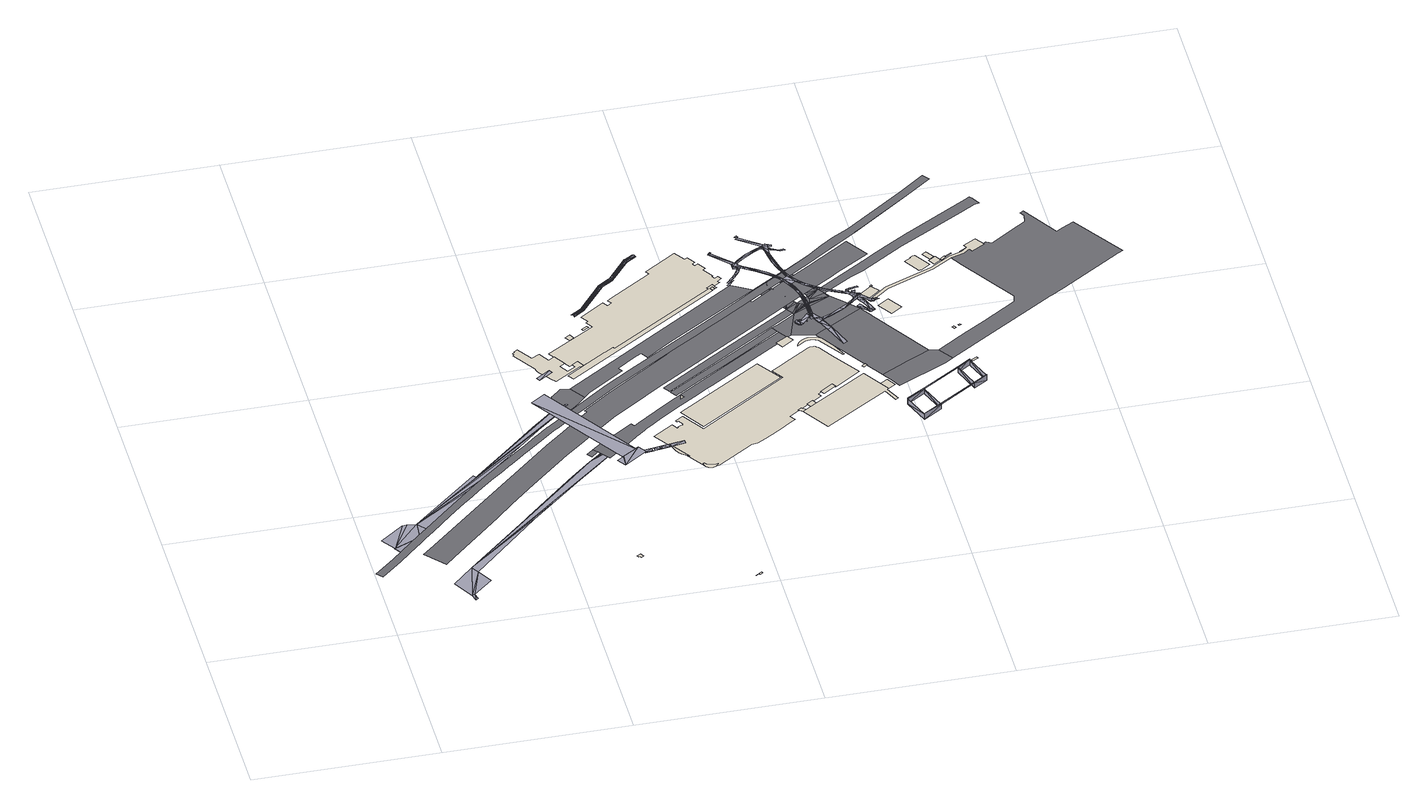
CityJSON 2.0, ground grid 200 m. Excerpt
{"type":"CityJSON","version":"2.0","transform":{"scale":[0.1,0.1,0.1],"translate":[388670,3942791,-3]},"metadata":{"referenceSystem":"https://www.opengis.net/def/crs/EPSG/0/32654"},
"CityObjects":{
"building1":{"type":"Building","geometry":[{"type":"MultiSurface","lod":"2","boundaries":[[[0,1,2,3,4,5]]]}]},
"bridge1":{"type":"Bridge","geometry":[{"type":"MultiSurface","lod":"2","boundaries":[[[6,7,8]],[[9,10,11]],[[9,11,12]],[[13,8,9]],[[13,6,8]],[[13,9,14]],[[9,12,14]],[[13,15,6]],[[16,13,14]],[[17,18,19]],[[20,21,18]],[[20,22,21]],[[17,23,18]],[[23,20,18]],[[14,24,25]],[[26,27,14]],[[27,16,14]],[[26,14,28]],[[23,29,20]],[[14,30,28]],[[14,31,30]],[[17,32,23]],[[17,33,32]],[[17,34,33]],[[17,35,36]],[[35,37,38]],[[17,36,39]],[[17,39,34]],[[35,38,36]],[[38,40,36]],[[39,41,34]],[[14,25,42]],[[14,42,31]],[[25,43,44]],[[25,44,45]],[[25,45,42]],[[44,46,45]],[[45,47,42]],[[45,48,47]],[[36,49,50]],[[36,51,39]],[[36,50,52]],[[36,53,51]],[[36,52,53]],[[50,54,52]],[[52,55,53]],[[52,56,55]]]}]},
"bridge2":{"type":"Bridge","geometry":[{"type":"MultiSurface","lod":"2","boundaries":[[[57,58,59]],[[60,57,59]],[[61,62,63]],[[61,64,62]],[[61,65,64]],[[61,66,65]],[[66,67,68]],[[66,68,65]],[[61,69,70]],[[61,71,69]],[[69,72,70]],[[61,70,66]]]}]},
"bridge3":{"type":"Bridge","geometry":[{"type":"MultiSurface","lod":"2","boundaries":[[[73,74,75]],[[73,76,74]]]}]},
"building2":{"type":"Building","attributes":{"measured_height":8.9,"storeys_above_ground":1,"storeys_below_ground":0,"usage":"業務施設","river_flooding_risk":{"江東内部河川流域":{"depth":0.08,"adminType":"都道府県","scale":"L2（想定最大規模）"}},"measuredHeight":8.9,"storeysAboveGround":1,"storeysBelowGround":0,"riverFloodingRisk":{"江東内部河川流域":{"depth":0.08,"adminType":"都道府県","scale":"L2（想定最大規模）"}}},"geometry":[{"type":"MultiSurface","lod":"2","boundaries":[[[77,78,79,80,81,82,83,84,85,86,87,88,89,90,91,92,93,94,95,96,97,98,99,100,101,102,103,104,105]]]}]},
"building3":{"type":"Building","geometry":[{"type":"MultiSurface","lod":"2","boundaries":[[[106,107,108,109]]]}]},
"building4":{"type":"Building","geometry":[{"type":"MultiSurface","lod":"2","boundaries":[[[110,111,112,113]]]}]},
"bridge4":{"type":"Bridge","geometry":[{"type":"MultiSurface","lod":"2","boundaries":[[[114,115,116]],[[114,117,115]],[[117,118,115]],[[119,115,118]],[[120,119,118]],[[121,119,120]],[[122,114,123]],[[114,124,123]],[[125,122,123]],[[125,123,126]],[[126,127,125]],[[127,128,125]],[[128,127,129]],[[121,128,129]],[[121,120,128]],[[130,124,126]],[[121,129,131]],[[129,131,130]],[[114,116,132]],[[130,124,133]],[[124,134,133]],[[131,130,133]],[[135,134,124]],[[131,133,136]],[[114,132,124]],[[137,121,131]],[[132,135,124]],[[137,131,136]],[[132,136,135]],[[132,137,136]],[[133,135,134]]]}]},
"building5":{"type":"Building","attributes":{"measured_height":42.7,"storeys_above_ground":24,"storeys_below_ground":2,"usage":"業務施設","measuredHeight":42.7,"storeysAboveGround":24,"storeysBelowGround":2},"geometry":[{"type":"MultiSurface","lod":"2","boundaries":[[[138,139,140,141]]]}]},
"building6":{"type":"Building","attributes":{"measured_height":13.8,"measuredHeight":13.8},"geometry":[{"type":"MultiSurface","lod":"2","boundaries":[[[142,143,144,145,146,147,148,149]]]}]},
"building7":{"type":"Building","attributes":{"measured_height":7.3,"measuredHeight":7.3},"geometry":[{"type":"MultiSurface","lod":"2","boundaries":[[[150,151,152,153,154,155,156,157,158,159,160,161,162,163,164,165,166,167,168]]]}]},
"building8":{"type":"Building","attributes":{"measured_height":3,"measuredHeight":3},"geometry":[{"type":"MultiSurface","lod":"2","boundaries":[[[169,170,171,172]]]}]},
"building9":{"type":"Building","attributes":{"measured_height":18.1,"storeys_above_ground":11,"storeys_below_ground":0,"usage":"業務施設","measuredHeight":18.1,"storeysAboveGround":11,"storeysBelowGround":0},"geometry":[{"type":"MultiSurface","lod":"2","boundaries":[[[173,174,175]]]}]},
"bridge5":{"type":"Bridge","geometry":[{"type":"MultiSurface","lod":"2","boundaries":[[[176,177,178]],[[177,176,179]],[[176,178,180]],[[181,182,183]],[[182,181,184]],[[181,183,185]],[[185,186,187]],[[188,185,187]],[[185,188,189]],[[189,190,185]],[[189,191,190]],[[192,191,193]],[[194,191,195]],[[194,196,191]],[[197,191,196]],[[198,197,196]],[[198,199,197]],[[200,201,202]],[[203,200,202]],[[203,204,200]],[[203,205,204]],[[206,207,205]],[[205,207,204]],[[208,207,206]],[[208,206,209]],[[206,210,209]],[[211,210,212]],[[211,209,210]],[[213,211,212]],[[213,212,214]],[[213,214,215]],[[215,216,213]],[[216,217,213]],[[218,219,220]],[[218,221,219]],[[218,222,221]],[[222,223,221]],[[224,223,222]],[[224,222,225]],[[222,226,193]],[[225,222,193]],[[195,226,227]],[[195,193,226]],[[196,195,227]],[[196,227,228]],[[229,196,228]],[[229,228,230]],[[231,230,228]],[[232,233,234]],[[235,233,236]],[[233,237,236]],[[233,238,237]],[[237,238,239]],[[238,240,239]],[[238,241,240]],[[242,240,241]],[[241,243,242]],[[242,243,244]],[[243,245,244]],[[244,245,246]],[[245,247,246]],[[247,245,248]],[[247,248,249]],[[250,237,251]],[[252,250,251]],[[237,240,253]],[[251,237,253]],[[242,253,240]],[[254,253,242]],[[242,179,254]],[[244,179,242]],[[177,179,244]],[[235,234,233]],[[237,255,256]],[[237,239,255]],[[239,240,237]],[[246,177,244]],[[247,249,257]],[[220,250,252]],[[178,231,180]],[[176,180,258]],[[259,176,258]],[[231,228,180]],[[220,251,260]],[[220,252,251]],[[229,198,196]],[[196,194,195]],[[193,189,225]],[[188,187,223]],[[223,187,221]],[[191,192,195]],[[193,191,189]],[[185,183,186]],[[203,202,261]]]}]},
"building10":{"type":"Building","attributes":{"measured_height":15.4,"storeys_above_ground":1,"storeys_below_ground":0,"usage":"業務施設","river_flooding_risk":{"江東内部河川流域":{"depth":0.03,"adminType":"都道府県","scale":"L2（想定最大規模）"}},"measuredHeight":15.4,"storeysAboveGround":1,"storeysBelowGround":0,"riverFloodingRisk":{"江東内部河川流域":{"depth":0.03,"adminType":"都道府県","scale":"L2（想定最大規模）"}}},"geometry":[{"type":"MultiSurface","lod":"2","boundaries":[[[262,263,264,265,266,267,268,269,270,271,272,273,274,275,276,277,278,279]]]}]},
"building11":{"type":"Building","attributes":{"measured_height":122.3,"storeys_above_ground":23,"storeys_below_ground":2,"usage":"業務施設","river_flooding_risk":{"江東内部河川流域":{"depth":0.03,"adminType":"都道府県","scale":"L2（想定最大規模）"}},"measuredHeight":122.3,"storeysAboveGround":23,"storeysBelowGround":2,"riverFloodingRisk":{"江東内部河川流域":{"depth":0.03,"adminType":"都道府県","scale":"L2（想定最大規模）"}}},"geometry":[{"type":"MultiSurface","lod":"2","boundaries":[[[280,281,282,283,284,285,286,287,288,289,290,291,292,293,294,295,296,297,269,298,299,300,265,301,302,303,304,305,306,307,308,309,310,311,312,313,314,315,316,317,318,319,320,321,322]]]}]},
"building12":{"type":"Building","attributes":{"measured_height":40.5,"storeys_above_ground":11,"storeys_below_ground":0,"usage":"業務施設","measuredHeight":40.5,"storeysAboveGround":11,"storeysBelowGround":0},"geometry":[{"type":"MultiSurface","lod":"2","boundaries":[[[323,324,325,326]]]}]},
"building13":{"type":"Building","attributes":{"measured_height":50.5,"storeys_above_ground":8,"storeys_below_ground":0,"usage":"業務施設","measuredHeight":50.5,"storeysAboveGround":8,"storeysBelowGround":0},"geometry":[{"type":"MultiSurface","lod":"2","boundaries":[[[327,328,329,330,331,332,333,334,335,336,337,338,339,340,341,342,343,344,345,346,347,348,349,350,351,352,353,354,355,356,357,358,359,360,361,362,363,364,365,366,367,368,369,370,371,372,373,374,375,376,377,378,379,380,381]]]}]},
"building14":{"type":"Building","attributes":{"measured_height":8.8,"measuredHeight":8.8},"geometry":[{"type":"MultiSurface","lod":"2","boundaries":[[[382,383,384,385]]]}]},
"building15":{"type":"Building","attributes":{"measured_height":24.6,"measuredHeight":24.6},"geometry":[{"type":"MultiSurface","lod":"2","boundaries":[[[386,387,388,389]]]}]},
"building16":{"type":"Building","attributes":{"measured_height":24.6,"storeys_above_ground":1,"storeys_below_ground":0,"usage":"業務施設","measuredHeight":24.6,"storeysAboveGround":1,"storeysBelowGround":0},"geometry":[{"type":"MultiSurface","lod":"2","boundaries":[[[390,391,392,393]]]}]},
"building17":{"type":"Building","attributes":{"measured_height":42.1,"storeys_above_ground":8,"storeys_below_ground":0,"usage":"業務施設","measuredHeight":42.1,"storeysAboveGround":8,"storeysBelowGround":0},"geometry":[{"type":"MultiSurface","lod":"2","boundaries":[[[394,395,396,397]]]}]},
"building18":{"type":"Building","attributes":{"measured_height":5.2,"storeys_above_ground":1,"storeys_below_ground":0,"usage":"運輸倉庫施設","measuredHeight":5.2,"storeysAboveGround":1,"storeysBelowGround":0},"geometry":[{"type":"MultiSurface","lod":"2","boundaries":[[[398,399,400,401]]]}]},
"building19":{"type":"Building","attributes":{"measured_height":100.9,"storeys_above_ground":22,"storeys_below_ground":1,"usage":"業務施設","measuredHeight":100.9,"storeysAboveGround":22,"storeysBelowGround":1},"geometry":[{"type":"MultiSurface","lod":"2","boundaries":[[[402,403,404,405,406,407,408,409]]]}]},
"building20":{"type":"Building","attributes":{"measured_height":9.6,"measuredHeight":9.6},"geometry":[{"type":"MultiSurface","lod":"2","boundaries":[[[410,411,412,413,414,415,416,417,418,419,420,421,422,423,424,425,426,427,428,429,430,431,432,433,434,435,436,437,438,439,440,441,442,443]]]}]},
"building21":{"type":"Building","attributes":{"measured_height":25.3,"storeys_above_ground":8,"storeys_below_ground":0,"usage":"業務施設","measuredHeight":25.3,"storeysAboveGround":8,"storeysBelowGround":0},"geometry":[{"type":"MultiSurface","lod":"2","boundaries":[[[444,445,446,447]]]}]},
"bridge6":{"type":"Bridge","geometry":[{"type":"MultiSurface","lod":"2","boundaries":[[[448,449,450]],[[448,451,452]],[[448,450,451]],[[451,453,454]],[[455,456,457]],[[451,454,458]],[[455,457,459]],[[451,460,452]],[[451,458,460]],[[461,462,452]],[[463,464,465]],[[463,466,464]],[[460,467,452]],[[468,469,466]],[[469,464,466]],[[470,471,468]],[[471,469,468]],[[472,473,474]],[[475,476,477]],[[478,479,480]],[[481,482,483]],[[481,484,482]],[[485,478,480]],[[485,480,486]],[[485,487,478]],[[488,489,490]],[[489,491,490]],[[491,492,493]],[[491,489,492]],[[494,495,496]],[[497,494,496]],[[496,498,499]],[[498,500,499]],[[501,497,496]],[[493,502,503]],[[493,492,502]],[[501,496,504]],[[505,506,507]],[[502,508,503]],[[503,508,505]],[[496,499,509]],[[496,509,504]],[[505,508,506]],[[510,511,512]],[[513,511,514]],[[512,511,513]],[[515,514,516]],[[517,513,514]],[[515,517,514]],[[515,518,517]],[[513,517,519]],[[520,513,519]],[[513,520,521]],[[522,523,524]],[[525,517,518]],[[526,517,525]],[[522,527,528]],[[522,529,523]],[[530,521,520]],[[531,530,520]],[[522,448,529]],[[522,528,448]],[[526,525,532]],[[533,526,532]],[[532,525,534]],[[535,536,537]],[[535,538,536]],[[536,538,539]],[[539,540,541]],[[539,542,540]],[[538,542,539]],[[542,538,543]],[[528,544,448]],[[448,545,529]],[[546,543,538]],[[547,546,538]],[[540,542,548]],[[448,549,545]],[[448,452,549]],[[550,551,552]],[[553,461,452]],[[467,553,452]],[[554,555,552]],[[553,556,461]],[[467,557,553]],[[558,554,552]],[[552,559,560]],[[561,552,560]],[[557,562,553]],[[472,563,552]],[[561,472,552]],[[564,553,562]],[[565,561,560]],[[566,564,562]],[[566,562,567]],[[566,568,564]],[[569,561,566]],[[472,570,563]],[[571,566,567]],[[569,566,572]],[[571,567,573]],[[472,574,575]],[[472,575,475]],[[576,577,571]],[[472,474,570]],[[578,576,571]],[[571,573,579]],[[571,579,580]],[[501,504,581]],[[501,581,582]],[[506,508,583]],[[499,584,509]],[[501,582,585]],[[509,584,586]],[[587,588,501]],[[509,586,589]],[[590,591,592]],[[593,590,592]],[[594,501,585]],[[594,587,501]],[[509,589,473]],[[477,595,509]],[[585,596,597]],[[475,477,509]],[[472,475,509]],[[472,509,473]],[[598,599,600]],[[598,601,599]],[[596,602,597]],[[598,603,601]],[[598,604,605]],[[602,606,597]],[[606,607,597]],[[607,608,597]],[[608,609,597]],[[610,611,597]],[[611,612,597]],[[612,613,597]],[[609,614,615]],[[613,616,597]],[[616,617,597]],[[618,610,597]],[[609,580,597]],[[580,618,597]],[[611,619,612]],[[619,620,612]],[[609,615,621]],[[622,623,624]],[[625,622,624]],[[626,627,625]],[[624,626,625]],[[609,621,578]],[[628,629,630]],[[628,630,631]],[[615,632,621]],[[609,578,571]],[[609,571,580]],[[626,624,633]],[[633,634,626]],[[635,634,633]],[[636,635,633]],[[635,637,638]],[[635,636,637]],[[638,637,639]],[[639,637,640]],[[641,642,643]],[[642,644,643]],[[645,644,642]],[[645,646,644]],[[647,645,642]],[[647,642,648]],[[649,650,651]],[[649,651,652]],[[652,653,654]],[[649,652,654]],[[655,656,657]],[[658,657,659]],[[652,660,653]],[[649,654,661]],[[662,663,664]],[[665,666,657]],[[666,667,657]],[[667,655,657]],[[667,668,655]],[[663,669,664]],[[652,670,522]],[[666,665,671]],[[652,522,524]],[[652,524,660]],[[649,661,672]],[[670,673,522]],[[666,674,675]],[[666,675,667]],[[676,677,678]],[[675,679,667]],[[678,677,680]],[[666,671,681]],[[682,671,683]],[[684,678,680]],[[682,681,671]],[[684,680,685]],[[680,686,685]],[[687,685,688]],[[686,689,685]],[[689,686,690]],[[691,681,682]],[[690,692,689]],[[693,694,649]],[[693,695,694]],[[693,696,695]],[[697,693,649]],[[697,649,672]],[[672,698,550]],[[555,697,672]],[[672,550,552]],[[555,672,552]],[[601,699,599]],[[677,700,680]],[[652,701,670]],[[520,519,702]],[[613,703,616]],[[704,705,706]],[[687,684,685]],[[658,665,657]],[[563,558,552]],[[695,707,694]],[[454,708,458]],[[497,486,494]],[[485,486,497]],[[594,585,597]],[[594,709,587]],[[598,605,603]]]}]},
"building22":{"type":"Building","attributes":{"measured_height":4.9,"measuredHeight":4.9},"geometry":[{"type":"MultiSurface","lod":"2","boundaries":[[[710,711,712,713]]]}]},
"bridge7":{"type":"Bridge","geometry":[{"type":"MultiSurface","lod":"2","boundaries":[[[714,715,716]],[[714,717,715]],[[714,718,717]],[[719,718,714]],[[720,715,717]],[[718,720,717]],[[716,715,721]],[[722,716,721]],[[720,721,715]],[[723,714,716]],[[723,716,724]],[[720,718,725]],[[718,726,725]],[[727,722,721]],[[727,728,722]],[[729,718,719]],[[729,719,730]],[[723,724,731]],[[723,731,732]],[[733,734,724]],[[732,731,734]],[[734,731,724]],[[732,729,723]],[[729,730,723]],[[732,734,735]],[[735,729,732]],[[736,737,726]],[[726,737,738]],[[725,726,738]],[[727,725,738]],[[728,727,739]],[[727,740,739]],[[740,727,738]],[[738,737,739]],[[726,741,736]],[[741,742,736]],[[743,734,733]],[[744,743,733]],[[735,741,729]],[[735,745,741]],[[737,746,739]],[[737,747,746]],[[744,746,743]],[[748,749,750]],[[743,746,749]],[[751,747,742]],[[751,742,745]],[[749,751,750]],[[747,749,746]],[[747,751,749]],[[740,738,739]],[[725,721,720]],[[725,727,721]],[[734,743,735]],[[743,745,735]],[[742,741,745]]]}]},
"building23":{"type":"Building","attributes":{"measured_height":3.6,"storeys_above_ground":1,"storeys_below_ground":0,"usage":"商業施設","measuredHeight":3.6,"storeysAboveGround":1,"storeysBelowGround":0},"geometry":[{"type":"MultiSurface","lod":"2","boundaries":[[[752,753,754,755,756]]]}]},
"building24":{"type":"Building","attributes":{"measured_height":4.4,"storeys_above_ground":1,"storeys_below_ground":0,"usage":"供給処理施設","measuredHeight":4.4,"storeysAboveGround":1,"storeysBelowGround":0},"geometry":[{"type":"MultiSurface","lod":"2","boundaries":[[[757,758,759,760]]]}]},
"building25":{"type":"Building","attributes":{"storeys_above_ground":1,"storeys_below_ground":0,"storeysAboveGround":1,"storeysBelowGround":0},"geometry":[{"type":"MultiSurface","lod":"2","boundaries":[[[761,762,763,764]]]}]},
"building26":{"type":"Building","geometry":[{"type":"MultiSurface","lod":"2","boundaries":[[[765,766,767,768]]]}]},
"building27":{"type":"Building","geometry":[{"type":"MultiSurface","lod":"2","boundaries":[[[769,770,771,772]]]}]},
"building28":{"type":"Building","geometry":[{"type":"MultiSurface","lod":"2","boundaries":[[[773,774,775,776]]]}]},
"building29":{"type":"Building","attributes":{"measured_height":4.9,"storeys_above_ground":1,"storeys_below_ground":0,"usage":"商業施設","measuredHeight":4.9,"storeysAboveGround":1,"storeysBelowGround":0},"geometry":[{"type":"MultiSurface","lod":"2","boundaries":[[[777,778,779,780,781,782,783,784,785,786]]]}]},
"building30":{"type":"Building","attributes":{"measured_height":4.1,"storeys_above_ground":1,"storeys_below_ground":0,"measuredHeight":4.1,"storeysAboveGround":1,"storeysBelowGround":0},"geometry":[{"type":"MultiSurface","lod":"2","boundaries":[[[787,788,789,790,791,792,793,794,795,796,797,798,799,800,801,802]]]}]},
"building31":{"type":"Building","attributes":{"measured_height":9.9,"storeys_above_ground":3,"storeys_below_ground":0,"usage":"運輸倉庫施設","measuredHeight":9.9,"storeysAboveGround":3,"storeysBelowGround":0},"geometry":[{"type":"MultiSurface","lod":"2","boundaries":[[[803,804,805,806]]]}]},
"building32":{"type":"Building","attributes":{"measured_height":6.9,"storeys_above_ground":2,"storeys_below_ground":0,"usage":"運輸倉庫施設","measuredHeight":6.9,"storeysAboveGround":2,"storeysBelowGround":0},"geometry":[{"type":"MultiSurface","lod":"2","boundaries":[[[807,808,809,810]]]}]},
"building33":{"type":"Building","geometry":[{"type":"MultiSurface","lod":"2","boundaries":[[[811,812,813,814]]]}]},
"building34":{"type":"Building","geometry":[{"type":"MultiSurface","lod":"2","boundaries":[[[815,816,817,818]]]}]},
"road1":{"type":"Road","geometry":[{"type":"MultiSurface","lod":"1","boundaries":[[[819,820,821,822,823,824]]]}]},
"road2":{"type":"Road","geometry":[{"type":"MultiSurface","lod":"1","boundaries":[[[825,826,827,828,829,830,831,832,833,834,835,836,837,838,839,840,841,842,843,844,845]]]}]},
"road3":{"type":"Road","geometry":[{"type":"MultiSurface","lod":"1","boundaries":[[[846,847,848,849,850,851,852,853,854,855,856,857,858,859,860,861,862,863,864,865,866,867,868,869,870,871,872,873,874,875,876,877,878,879,880,881,882,883,884,885,886,887,888,889,890,891,892,893,894,895,896,897,898,899,900,901,902,903,904,905,906,907,908,909,910,911,912,913,914,915,916,917,918,919,920,921,922,923,924,925,926,927,928,929,930,931,932,933,934,935,936,937,938]]]}]},
"road4":{"type":"Road","geometry":[{"type":"MultiSurface","lod":"1","boundaries":[[[939,940,941,942,943,944,945,946,947,948,949,950,951,952,953,954,955,956,957,958,959,820,819,960,961,962,963,964,965,966,967,968,969,970,971]]]}]},
"road5":{"type":"Road","geometry":[{"type":"MultiSurface","lod":"1","boundaries":[[[972,973,974,975,976,977,978,979,980,981,982,983,984,985,986,987,926,927,929,933,938,988,847,848,849,850,851,852,989,854,855,856,857,990,991,992,993,994,995,996,997,998,999,1000,1001,1002,1003,1004,1005,1006,1007,1008,1009,1010,1011,1012,1013,1014,1015,1016,1017,1018,1019,1020,1021,1022,1023]]]}]},
"road6":{"type":"Road","geometry":[{"type":"MultiSurface","lod":"1","boundaries":[[[1024,1025,1026,1027,1028,1029,827,826,825,1030,1031,1032,1033,1034,1035,1036]]]}]},
"road7":{"type":"Road","geometry":[{"type":"MultiSurface","lod":"1","boundaries":[[[1037,1038,1039,1040,1041,1042,1043,1044,1045,1046,1047,1048,1049,1050,1051,1052,1053,1054,1055,1056,1057,1058,1059,1060,1061,1062,1063,1064,1065,1066,1067,1068,1069,1070,1071,1072,1073,1074,1075,1076,1077,1078,1079,1080]]]}]},
"road8":{"type":"Road","geometry":[{"type":"MultiSurface","lod":"1","boundaries":[[[1081,1082,1083,1038,1037,1084,1085,1086,1087,1088,950,949,948,1089,1090]]]}]},
"road9":{"type":"Road","geometry":[{"type":"MultiSurface","lod":"1","boundaries":[[[1091,1092,1093]],[[1092,1094,1095]],[[1095,1096,1097]],[[1098,1099,1026]],[[1099,1100,1026]],[[1093,1100,1101]],[[1102,1096,1103]],[[1102,1104,1105]],[[1106,1098,1105]],[[1091,1093,1107]],[[1091,1108,1092]],[[1095,1094,1096]],[[1094,1092,1109]],[[1099,1098,1110]],[[1099,977,1100]],[[1111,1101,1100]],[[1112,1093,1101]],[[1103,1096,1113]],[[1114,1102,1103]],[[1104,1106,1105]],[[1102,1115,1104]],[[1106,1116,1098]],[[1107,1093,1117]],[[1108,1118,1092]],[[1119,1096,1094]],[[1092,1120,1109]],[[1098,1116,1110]],[[977,1121,1100]],[[1111,1100,1122]],[[1123,1093,1112]],[[1113,1096,1124]],[[1114,1125,1102]],[[1115,1102,1126]],[[976,1117,1093]],[[1092,1118,1127]],[[1128,1096,1119]],[[1120,1092,1127]],[[1129,1100,1121]],[[1122,1100,1130]],[[1131,1093,1123]],[[1124,1096,1128]],[[1125,1132,1102]],[[1102,1132,1126]],[[976,1093,1133]],[[1130,1100,1129]],[[1133,1093,1131]]]}]},
"road10":{"type":"Road","geometry":[{"type":"MultiSurface","lod":"1","boundaries":[[[1134,1135,1136,1137,1138,1139,1097,1096,1102,1140,1081,1090,1089,1141]]]}]},
"road11":{"type":"Road","geometry":[{"type":"MultiSurface","lod":"1","boundaries":[[[1142,1143,1144,1105,1145,1125,1124,1146,1095,1147,1148,1149,1150,1151,1152,1153,1154,1155,1156,1157,1158,1159,1160,1161,1162,1163,1164,1092,1165,1127,1106,1166,1098,1167,1168,1169,1170,1171,1172]]]}]},
"road12":{"type":"Road","geometry":[{"type":"MultiSurface","lod":"1","boundaries":[[[1173,1174,1175,1176,1177,1178,1179,1180,1181,1182,1183,1138,1137,1136,1135,1134,1141,1184,1185,1186,1187,1188]]]}]},
"road13":{"type":"Road","geometry":[{"type":"MultiSurface","lod":"1","boundaries":[[[1189,1190,1191,1192,1193,1194,1195,1177,1176,1175,1174,1173,1188,1196,1197,1198,1199,1200]]]}]},
"road14":{"type":"Road","geometry":[{"type":"MultiSurface","lod":"1","boundaries":[[[1201,1202,1203,1204,1205,1206,1207,1208,1209,1210,1211,1212,1213,1214,1215,1216,1217,1218,1219,1220,1221,1222,1223,1195,1194,1193,1192,1224,1225,1226,1227,1228,1229,1230,1231,1232,1233,1234]]]}]}
},
"vertices":[
[2676,598,120],[2699,560,120],[2673,544,120],[2659,567,120],[2645,559,120],[2636,575,120],
[345,1328,2],[342,1326,2],[293,1397,2],[297,1401,2],[193,1559,2],[453,1750,2],[501,1756,2],[585,1525,2],[603,1741,2],[350,1321,2],[694,1625,2],[983,911,2],[885,462,3],[755,692,2],[915,473,3],[908,381,3],[935,405,3],[1035,836,2],[1346,2399,1],[1366,2365,1],[1403,2301,2],[1412,2285,2],[1443,2337,2],[1130,668,2],[1912,2760,1],[2166,2987,1],[1787,1549,2],[2029,1763,2],[2389,2081,2],[1739,1608,2],[2549,2352,1],[1738,1608,2],[1969,1825,2],[2949,2564,1],[2326,2155,2],[2612,2270,1],[2543,3295,1],[1394,2391,1],[1862,2813,1],[2492,3361,1],[2117,3040,1],[2778,3473,1],[2726,3555,1],[2904,2633,1],[3132,2805,1],[3218,2770,1],[3423,3010,1],[3466,2945,1],[3174,2836,1],[4770,3786,1],[4734,3862,0],
[3014,2251,165],[2306,3343,164],[2149,3239,164],[2856,2147,165],[2846,2010,173],[2851,2144,173],[2786,2101,173],[2853,2142,173],[2858,2145,173],[3016,2248,173],[3014,2251,173],[2856,2147,173],[3039,2267,173],[3021,2251,173],[3099,2176,173],[3019,2254,173],
[2314,3580,165],[2444,3718,165],[2289,3618,165],[2470,3681,165],
[2463,3677,77],[2429,3727,77],[2405,3766,77],[2386,3780,77],[2371,3797,77],[2351,3834,77],[2341,3870,77],[2339,3881,77],[2168,4148,77],[2184,4159,77],[2170,4180,77],[2199,4199,77],[2192,4209,77],[2229,4232,77],[2259,4188,77],[2344,4059,77],[2430,4111,77],[2505,3992,77],[2570,4032,77],[2652,3905,77],[2589,3865,77],[2650,3769,77],[2741,3828,77],[2718,3862,77],[2785,3905,77],[2831,3833,77],[2797,3811,77],[2792,3819,77],[2497,3631,77],
[3747,13,103],[3766,26,103],[3771,19,103],[3752,5,103],
[3821,36,103],[3792,18,103],[3782,34,103],[3812,52,103],
[3170,2232,160],[3099,2183,153],[3097,2229,153],[3171,2198,160],[3184,2186,161],[3099,2181,153],[3199,2186,162],[3256,2188,167],[3197,2232,162],[3249,2235,166],[3269,2235,168],[3197,2231,162],[3249,2234,166],[3251,2190,166],[3198,2188,162],[3251,2188,166],[3271,2191,168],[3271,2189,168],[3516,2248,189],[3351,2195,175],[3349,2238,175],[3370,2239,176],[3372,2196,176],[3519,2201,189],
[2751,4306,85],[2804,4340,85],[2836,4289,85],[2782,4255,85],
[3471,2166,84],[3450,2190,84],[3426,2228,84],[3411,2264,84],[3402,2298,84],[3396,2336,84],[3541,2117,84],[3503,2140,84],
[3642,1950,94],[3653,1955,94],[3673,1934,94],[3693,1924,94],[3715,1915,94],[3739,1911,94],[3759,1910,94],[3793,1919,94],[3794,1916,94],[3788,1908,94],[3786,1901,94],[3777,1890,94],[3757,1877,94],[3731,1866,94],[3706,1868,94],[3682,1878,94],[3659,1896,94],[3649,1914,94],[3644,1933,94],
[3019,4419,85],[2956,4383,85],[2944,4405,85],[3007,4440,85],
[3635,2917,244],[3659,2879,245],[3616,2851,249],
[3245,4808,273],[3024,4665,120],[3027,4661,117],[3240,4814,275],[3249,4803,270],[3542,5041,396],[3351,4926,270],[3353,4921,273],[3540,5046,394],[3545,5035,397],[3354,4921,274],[3355,4919,275],[3357,4915,277],[3362,4906,279],[3549,5026,398],[3556,5017,397],[3368,4897,277],[3363,4905,279],[3372,4893,275],[3369,4897,277],[3373,4891,274],[3561,5011,396],[3376,4886,270],[3565,5006,394],[3637,5108,393],[3540,5046,393],[3540,5045,394],[3542,5042,396],[3640,5103,396],[3546,5036,399],[3552,5027,401],[3643,5096,399],[3648,5088,401],[3655,5078,399],[3558,5018,399],[3659,5072,396],[3562,5011,396],[3663,5067,393],[3564,5007,394],[3565,5007,394],[3565,5006,393],[3565,5005,393],[3226,4838,274],[3350,4927,270],[3223,4843,270],[3353,4921,274],[3230,4832,277],[3355,4918,275],[3357,4914,277],[3362,4905,279],[3236,4824,279],[3241,4815,277],[3245,4808,274],[3373,4890,272],[3376,4887,270],[3249,4804,270],[2887,4626,116],[2890,4621,120],[3003,4701,116],[3002,4700,116],[3003,4699,117],[3004,4695,120],[2894,4615,124],[3005,4691,122],[3008,4688,124],[2900,4606,126],[3012,4678,126],[2906,4597,124],[3019,4670,124],[2909,4591,120],[3020,4668,122],[3023,4665,120],[2913,4587,116],[3027,4661,116],[3002,4700,117],[3225,4838,273],[3223,4843,269],[3228,4831,275],[3232,4822,276],[3005,4694,120],[3004,4694,120],[3027,4662,117],[3248,4804,270],[3248,4805,270],[3224,4841,271],[3541,5045,394],
[3092,3989,75],[3190,4052,75],[3202,4032,75],[4357,4778,75],[4344,4799,75],[4384,4825,75],[4407,4840,75],[4426,4811,75],[4423,4808,75],[4441,4781,75],[4421,4768,75],[4401,4800,75],[4372,4782,75],[4393,4749,75],[2682,3636,75],[2641,3699,75],[2886,3860,75],[3090,3992,75],
[3825,5156,75],[3798,5198,75],[4151,5428,75],[4230,5307,75],[4263,5329,75],[4321,5239,75],[4287,5217,75],[4308,5183,75],[4342,5205,75],[4400,5117,75],[4370,5098,75],[4448,4979,75],[4435,4971,75],[4456,4937,75],[4495,4961,75],[4524,4918,75],[4472,4883,75],[4491,4855,75],[4407,4841,75],[4384,4826,75],[4343,4799,75],[3695,4351,75],[3226,4049,75],[3202,4033,75],[3189,4052,75],[3092,3990,75],[3090,3993,75],[2885,3860,75],[2875,3853,75],[2870,3860,75],[2831,3833,75],[2785,3905,75],[2691,3845,75],[2530,4095,75],[3069,4436,75],[3019,4514,75],[3043,4528,75],[2987,4616,75],[3255,4793,75],[3292,4741,75],[3343,4776,75],[3311,4820,75],[3365,4856,75],
[4739,3183,74],[3793,2575,74],[3616,2849,74],[4560,3457,74],
[3267,2532,65],[3488,2678,65],[3531,2613,65],[3545,2622,65],[3540,2631,65],[3577,2655,65],[3583,2646,65],[3599,2656,65],[3594,2663,65],[3601,2667,65],[3562,2727,65],[3552,2720,65],[3540,2738,65],[3623,2792,65],[3786,2545,65],[4767,3192,65],[4682,3322,65],[4762,3374,65],[4763,3373,65],[4907,3466,65],[5042,3554,65],[5125,3607,65],[5139,3616,65],[5148,3619,65],[5158,3621,65],[5167,3621,65],[5185,3620,65],[5202,3615,65],[5210,3610,65],[5226,3597,65],[5237,3581,65],[5284,3508,65],[5337,3426,65],[5542,3109,65],[5432,3039,65],[5251,2920,65],[5226,2958,65],[5050,2842,65],[5075,2804,65],[4688,2549,65],[4729,2488,65],[4651,2436,65],[4652,2434,65],[4581,2387,65],[4448,2298,65],[4365,2248,65],[4270,2195,65],[4206,2185,65],[3811,1925,65],[3759,1911,65],[3739,1912,65],[3715,1916,65],[3693,1924,65],[3673,1934,65],[3633,1982,65],
[4829,2641,79],[4872,2605,79],[4836,2582,79],[4792,2616,79],
[4901,2688,79],[4969,2733,79],[4998,2686,79],[4930,2643,79],
[4373,4782,78],[4401,4799,78],[4421,4768,78],[4393,4749,78],
[5109,2826,76],[5082,2864,76],[5226,2958,76],[5251,2919,76],
[5006,3759,73],[4874,3676,73],[4827,3750,73],[4959,3833,73],
[5754,2747,73],[5830,2586,73],[5797,2565,73],[5724,2728,73],[5028,2283,73],[4836,2582,73],[5579,3056,73],[5770,2757,73],
[5041,3687,76],[5053,3703,76],[5063,3714,76],[5078,3727,76],[5094,3738,76],[5108,3746,76],[5127,3753,76],[5146,3758,76],[5164,3761,76],[5184,3761,76],[5204,3759,76],[5222,3755,76],[5240,3750,76],[5256,3743,76],[5268,3737,76],[5282,3726,76],[5296,3714,76],[5307,3700,76],[5317,3685,76],[5322,3678,76],[5389,3570,76],[5456,3417,76],[5445,3411,76],[5258,3695,76],[5230,3711,76],[5216,3716,76],[5192,3722,76],[5175,3722,76],[5148,3719,76],[5125,3713,76],[5112,3708,76],[5024,3650,76],[5025,3651,76],[5032,3669,76],
[5591,3190,72],[5629,3216,72],[5645,3192,72],[5607,3166,72],
[5806,4221,194],[5760,4240,194],[5760,4237,194],[5726,4244,194],[5696,4229,194],[5728,4250,194],[5719,4252,194],[5726,4244,196],[5760,4237,196],[5767,4271,196],[5673,4273,194],[5734,4278,196],[5612,4301,194],[5496,4325,194],[5610,4268,194],[5699,4261,192],[5687,4333,174],[5673,4273,191],[5710,4318,176],[5470,4375,194],[5748,4359,149],[5735,4381,145],[5838,4419,115],[5825,4442,111],[5093,4621,193],[4938,4743,193],[4992,4696,193],[5085,4641,193],[5032,4702,193],[4955,4770,193],[4477,5289,106],[4475,5293,105],[4468,5289,105],[4477,5289,115],[4495,5312,115],[4472,5299,115],[4500,5302,115],[4674,4992,193],[4645,4977,193],[4499,5301,105],[4566,4767,116],[4627,4804,145],[4552,4788,112],[4613,4826,145],[4663,4828,163],[4641,4844,158],[4642,4976,193],[4641,4927,193],[4643,4926,193],[4652,4981,193],[4638,4895,193],[4677,4914,193],[4673,4889,193],[4679,4994,193],[4682,4846,171],[4660,4865,171],[4705,4947,193],[4675,4889,182],[4685,4911,184],[4684,4911,184],[4702,4877,182],[4733,4924,193],[5859,3952,145],[5871,3953,145],[5852,3957,145],[5840,3978,145],[5902,3970,145],[5911,3991,145],[5911,3980,145],[5870,3995,145],[5900,4012,145],[5848,4033,129],[5837,4058,119],[5807,4042,119],[5592,4004,194],[5656,4086,194],[5555,4016,194],[5844,4105,174],[5818,4085,166],[5668,4059,194],[5747,4129,194],[5721,4145,194],[5759,4123,105],[5788,4138,114],[5761,4139,186],[5759,4137,185],[5789,4159,190],[5950,4141,136],[5926,4134,131],[5938,4134,132],[5961,4151,135],[5910,4137,131],[5790,4162,185],[5790,4161,185],[5922,4189,125],[5930,4188,128],[5790,4160,194],[5726,4167,194],[5972,4221,107],[6001,4183,114],[5805,4214,185],[5718,4199,194],[5252,4181,194],[5240,4288,194],[5219,4380,194],[5284,4474,194],[5170,4437,194],[5198,4346,194],[5356,4414,194],[5383,4432,194],[5129,4519,194],[5194,4455,194],[5168,4519,194],[5159,4521,194],[5303,4497,194],[5094,4577,193],[5221,4541,194],[5168,4526,194],[5219,4561,194],[5244,4560,193],[5205,4551,194],[5093,4621,194],[5050,4637,193],[5152,4661,193],[5152,4661,194],[5190,4637,193],[5104,4629,193],[5095,4630,193],[5141,4655,193],[5139,4652,193],[5136,4676,193],[5150,4712,193],[5111,4823,193],[4700,4964,193],[4709,4983,193],[4713,4901,184],[4714,4901,193],[4757,5020,193],[4756,4871,193],[4818,5105,193],[4712,5024,193],[4855,4805,193],[4828,5505,115],[4820,5517,115],[4795,5501,115],[4805,5487,115],[4980,5185,193],[4855,4844,193],[4835,5074,193],[5003,5200,193],[5040,5224,187],[4801,5487,96],[5008,5203,185],[4805,5487,97],[4912,5121,193],[4828,5505,98],[4832,5508,98],[4828,5506,98],[4975,5152,193],[4997,5156,193],[5013,5144,193],[5023,5112,193],[5057,5065,193],[5058,5123,193],[5067,5173,193],[5075,5204,193],[5032,5025,193],[5051,4921,193],[5078,5209,193],[5046,5228,193],[5078,4954,193],[5066,5161,193],[5069,5173,193],[5118,4717,193],[5066,5161,190],[5061,5138,187],[5088,5133,181],[5067,5164,191],[5091,5160,178],[5067,5165,190],[5067,5173,197],[5099,5165,197],[5107,5196,197],[5075,5204,197],[5078,4824,193],[5124,5131,173],[5122,5158,169],[5146,5163,153],[5157,5139,155],[5192,5155,132],[5178,5179,132],[5238,5217,104],[5252,5194,104],[5531,3586,97],[5411,3774,162],[5487,3557,97],[5367,3745,161],[5302,3846,185],[5300,3845,185],[5341,3872,185],[5344,3874,185],[5259,3923,194],[5250,3917,194],[5290,3839,194],[5341,3872,194],[5355,3912,194],[5335,3911,194],[5094,3908,143],[5110,3901,143],[5126,3901,143],[5149,3917,143],[5150,3917,143],[5461,3959,194],[5316,3919,194],[5232,3905,197],[5259,3923,197],[5212,3933,197],[5148,3916,143],[5120,3954,143],[5067,3960,143],[5073,3940,143],[5239,3952,196],[5442,3915,194],[5231,3967,189],[5260,4005,194],[5519,3957,194],[5123,3956,143],[5098,3993,143],[5123,3956,140],[5143,3968,131],[5099,3991,139],[5075,3977,143],[5161,3979,122],[5204,4005,189],[5229,3996,189],[5235,3970,189],[5098,3993,139],[5133,4018,124],[5185,3987,115],[5097,3992,140],[5095,3992,140],[5167,4032,114],[5207,3991,104],[5227,4023,189],[5203,4034,104],[5223,4149,194],[5240,3951,194],[5229,3996,194],[5225,4061,194],[5213,4250,194],[5257,4086,194],[4803,5489,96],[5143,3967,131],[5359,3880,194],[5850,4034,129],[5077,5204,193],[4552,4788,82],[4627,4804,115],[4566,4766,86],[5238,3957,194],[5699,4261,194],[4937,5165,193],
[5848,2813,72],[5771,2764,72],[5711,2858,72],[5788,2907,72],
[6006,2157,89],[6005,2160,164],[6005,2160,154],[6006,2157,164],[6206,2285,152],[6206,2285,89],[6206,2285,164],[6205,2288,164],[6205,2288,154],[5896,2446,89],[5897,2443,154],[6620,2549,164],[6620,2549,152],[6619,2552,164],[6619,2552,154],[6098,2575,152],[6098,2575,89],[5897,2443,164],[5896,2446,164],[6099,2572,154],[6099,2572,164],[6098,2575,164],[6620,2549,89],[6766,2642,89],[6766,2642,164],[6765,2645,154],[6765,2645,164],[6513,2840,152],[6513,2840,89],[6514,2838,163],[6514,2838,154],[6513,2840,163],[6657,2929,154],[6656,2932,89],[6514,2838,164],[6657,2929,164],[6513,2840,164],[6656,2932,164],
[5902,4249,76],[5847,4316,76],[5853,4351,76],[5972,4447,76],[6041,4362,76],
[6077,3949,84],[5972,4111,84],[6098,4192,84],[6203,4030,84],
[5978,4443,75],[5968,4457,75],[5982,4467,75],[5992,4453,75],
[6749,2953,151],[6685,2913,151],[6673,2932,151],[6737,2972,151],
[6628,3597,80],[6649,3611,80],[6668,3582,80],[6647,3569,80],
[6713,3632,80],[6724,3614,80],[6705,3603,80],[6694,3621,80],
[6478,4815,76],[6473,4822,76],[6506,4842,76],[6510,4836,76],[6525,4846,76],[6639,4660,76],[6535,4597,76],[6531,4605,76],[6513,4594,76],[6405,4770,76],
[7090,4817,78],[7024,4771,78],[6884,4727,78],[6658,4580,78],[6140,4373,78],[5924,4200,78],[5904,4224,78],[6121,4401,78],[6645,4608,78],[6871,4754,78],[7007,4801,78],[7072,4847,78],[7048,4887,78],[7190,4971,78],[7256,4864,78],[7113,4778,78],
[6660,4737,89],[6600,4829,89],[6645,4858,89],[6704,4765,89],
[6686,4651,87],[6644,4718,87],[6721,4767,87],[6764,4700,87],
[6772,4695,90],[6760,4713,90],[6811,4747,90],[6823,4728,90],
[6832,4734,90],[6826,4743,90],[6885,4780,90],[6890,4772,90],
[2662,2458,30],[2618,2506,30],[2615,2503,30],[2544,2444,30],[2585,2392,30],[2653,2451,30],
[2735,3367,30],[2647,3499,30],[2623,3537,30],[2525,3557,30],[2502,3536,30],[2434,3474,30],[2412,3453,30],[2395,3355,30],[2428,3317,30],[2471,3265,30],[2511,3298,30],[2531,3302,30],[2536,3302,30],[2543,3299,30],[2545,3291,30],[2543,3285,30],[2537,3279,30],[2489,3245,30],[2531,3187,30],[2610,3247,30],[2655,3288,30],
[6968,6099,30],[6914,6171,30],[6632,5959,30],[5974,5483,30],[5794,5380,30],[5653,5281,30],[5485,5143,30],[5202,4956,30],[4814,4706,30],[4572,4544,30],[4188,4294,30],[3817,4055,30],[3287,3713,30],[3002,3517,30],[2823,3390,30],[2666,3276,30],[2509,3160,30],[2457,3121,30],[2363,3051,30],[2298,3003,30],[2293,2999,30],[2253,2969,30],[2240,2959,30],[2188,2917,30],[2140,2878,30],[2104,2849,30],[1964,2736,30],[1861,2653,30],[1662,2492,30],[1444,2313,30],[1321,2207,30],[1151,2055,30],[900,1826,30],[678,1620,30],[573,1522,30],[351,1313,30],[234,1203,30],[8,998,30],[66,934,30],[292,1140,30],[410,1250,30],[420,1260,30],[570,1401,30],[631,1459,30],[736,1557,30],[958,1762,30],[1151,1939,30],[1209,1991,30],[1378,2142,30],[1499,2247,30],[1505,2252,30],[1630,2354,30],[1717,2425,30],[1720,2427,30],[1726,2433,30],[1740,2444,30],[1801,2493,30],[1866,2546,30],[1915,2586,30],[1967,2628,30],[2207,2821,30],[2304,2900,30],[2345,2930,30],[2350,2934,30],[2504,3049,30],[2508,3052,30],[2561,3091,30],[2717,3206,30],[2805,3270,30],[2873,3320,30],[3051,3446,30],[3335,3641,30],[3863,3982,30],[4057,4102,30],[4236,4219,30],[4392,4320,30],[4429,4344,30],[4621,4470,30],[4705,4526,30],[4747,4553,30],[4863,4631,30],[5251,4880,30],[5534,5068,30],[5538,5071,30],[5712,5192,30],[5807,5258,30],[5855,5291,30],[6023,5408,30],[6026,5410,30],[6145,5496,30],[6348,5643,30],[6471,5732,30],[6685,5886,30],
[3421,2857,30],[3510,2921,30],[3659,3021,30],[3871,3160,30],[3973,3227,30],[4043,3272,30],[4313,3446,30],[4692,3691,30],[4808,3766,30],[4969,3870,30],[4945,3908,30],[4901,3976,30],[4528,3733,30],[3902,3324,30],[3496,3059,30],[3176,2833,30],[3126,2795,30],[3098,2835,30],[2898,2704,30],[2774,2629,30],[2768,2625,30],[2673,2445,30],[2721,2386,30],[2763,2334,30],[2895,2441,30],[3091,2608,30],[3093,2609,30],[3111,2624,30],[3125,2635,30],[3204,2699,30],[3225,2716,30],[3280,2755,30],[3324,2787,30],
[5911,5287,30],[5449,4976,30],[5265,4859,30],[5121,4768,30],[5113,4763,30],[5001,4692,30],[4880,4606,30],[4764,4529,30],[4759,4527,30],[4752,4527,30],[4747,4528,30],[4743,4531,30],[4741,4536,30],[4742,4542,30],[4744,4547,30],[4748,4553,30],[6968,6100,30],[5201,4956,30],[3858,3988,30],[3808,3953,30],[3708,3867,30],[3677,3847,30],[3398,3661,30],[3033,3414,30],[2743,3197,30],[2686,3150,30],[2704,3126,30],[2540,2992,30],[2392,2858,30],[2179,2679,30],[1703,2252,30],[696,1332,30],[683,1320,30],[553,1208,30],[742,994,30],[850,1094,30],[1422,1624,30],[1619,1820,30],[1902,2081,30],[2349,2483,30],[2533,2637,30],[2687,2764,30],[2975,2996,30],[3171,3133,30],[3344,3254,30],[3482,3345,30],[4771,4191,30],[5038,4365,30],[5424,4617,30],[5637,4757,30],[5709,4801,30],[6075,5038,30],
[3793,4068,30],[4799,4709,30],[4808,4715,30],[4647,4815,30],[4600,4844,30],[3688,4241,30],[2796,3428,30],[2928,3523,30],[3205,3714,30],[3173,3757,30],[3377,3897,30],[3462,3953,30],[3510,3870,30],
[4893,3989,30],[4851,4056,30],[4588,3887,30],[3732,3334,30],[3727,3331,30],[3722,3328,30],[3718,3325,30],[3713,3322,30],[3709,3319,30],[3704,3317,30],[3696,3311,30],[3688,3307,30],[3681,3302,30],[3674,3298,30],[3668,3294,30],[3662,3290,30],[3656,3287,30],[3646,3280,30],[3636,3275,30],[3628,3270,30],[3614,3261,30],[3605,3256,30],[3649,3189,30],[3655,3192,30],[3669,3201,30],[3677,3206,30],[3687,3212,30],[3698,3218,30],[3703,3222,30],[3710,3226,30],[3716,3230,30],[3723,3234,30],[3731,3239,30],[3739,3244,30],[3747,3249,30],[3751,3252,30],[3756,3255,30],[3761,3258,30],[3765,3261,30],[3770,3264,30],[3776,3268,30],[3934,3370,30],[4250,3569,30],[4520,3745,30],
[5119,4227,30],[5113,4218,30],[4919,4099,30],[4895,3989,30],[4900,3989,30],[4902,3987,30],[4903,3984,30],[4903,3980,30],[5011,3897,30],[5034,3968,30],
[5194,4698,30],[5455,4573,30],[5195,4965,30],[5334,4442,30],[5502,4501,30],[5533,4440,30],[5541,4443,30],[5068,4321,30],[5010,4678,30],[4810,4717,30],[4975,4806,30],[5123,4238,30],[5306,4364,30],[5215,4392,30],[5114,4252,30],[5199,4406,30],[5162,4729,30],[5302,4542,30],[5329,4470,30],[5101,4535,30],[4971,4799,30],[4991,4808,30],[5313,4375,30],[5293,4360,30],[5244,4375,30],[5174,4426,30],[5125,4755,30],[5318,4514,30],[5323,4396,30],[5328,4478,30],[4976,4731,30],[4969,4796,30],[5021,4798,30],[5317,4382,30],[5285,4361,30],[5255,4370,30],[5325,4489,30],[5323,4394,30],[4965,4755,30],[4964,4774,30],[5054,4787,30],[5269,4364,30],[5106,4768,30],
[5335,3893,30],[5463,3969,30],[5610,4058,30],[5744,4138,30],[5800,4171,30],[5668,4309,30],[5120,4227,30],[5261,3849,30],
[3963,3504,30],[4577,3901,30],[5070,4224,30],[5136,4266,30],[5477,4485,30],[5504,4503,30],[5823,4700,30],[5964,4771,30],[6207,4925,30],[6448,5083,30],[6780,5273,30],[7158,5491,30],[7322,5584,30],[7375,5602,30],[7318,5695,30],[7301,5723,30],[7249,5692,30],[6906,5488,30],[6531,5271,30],[6290,5119,30],[6108,4999,30],[5995,4923,30],[5539,4628,30],[5429,4557,30],[5093,4337,30],[5014,4285,30],[4497,3956,30],[4144,3728,30],[3796,3500,30],[3552,3340,30],[3600,3270,30],
[5870,3105,30],[5975,3161,30],[6071,3212,30],[6210,3286,30],[6322,3346,30],[5880,4046,30],[5879,4047,30],[5877,4049,30],[5839,4110,30],[5812,4153,30],[5804,4166,30],[5481,3510,30],[5672,3214,30],[5682,3199,30],[5720,3141,30],[5777,3055,30],
[5987,2875,30],[6354,3055,30],[6448,3100,30],[6532,3155,30],[6510,3189,30],[6444,3290,30],[6423,3324,30],[5807,3007,30],[5833,2966,30],[5854,2928,30],[5878,2884,30],[5904,2835,30],
[7780,5370,30],[7775,5366,30],[7747,5347,30],[7775,5292,30],[7757,5195,30],[7716,5167,30],[7685,5146,30],[7355,4925,30],[7295,4956,30],[7226,4915,30],[7190,4972,30],[7001,4861,30],[7008,4850,30],[6891,4775,30],[6898,4763,30],[6915,4737,30],[6922,4725,30],[6958,4669,30],[7372,4019,30],[7351,3926,30],[6982,3688,30],[6726,3521,30],[6686,3495,30],[7092,3519,30],[7461,3758,30],[7730,3932,30],[7757,3950,30],[7893,4037,30],[8565,4472,30],[8619,4507,30],[8235,5081,30],[8106,5004,30],[8085,4991,30],[8037,4962,30]
]}
